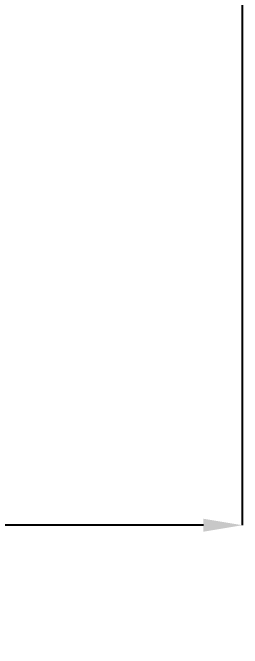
# Model space of a CAD drawing. Header units: inches. Extents: x 1.6 to 13.7, y 11.3 to 20.2.
# Drawn here: x 11.431 to 12.316, y 11.333 to 13.781 of the extents above; entities that cross this region are included whole.
import ezdxf

# ---------------------------------------------------------------- set-up
doc = ezdxf.new("R2010")
doc.units = ezdxf.units.IN
doc.header["$MEASUREMENT"] = 0
doc.header["$PDSIZE"] = -1
doc.layers.add('DIM', color=1, linetype='Continuous')
doc.styles.add('SLDTEXTSTYLE0', font='ARIAL.TTF', dxfattribs={"width": 0.7})
doc.dimstyles.new('SLDDIMSTYLE0', dxfattribs={"dimtxt": 0.15, "dimasz": 0.15, "dimexe": 0, "dimexo": 0.0625, "dimgap": 0.0375, "dimtad": 0, "dimtih": 1, "dimtoh": 1, "dimdec": 1, "dimlfac": 4, "dimrnd": 1e-09, "dimzin": 12, "dimdsep": 46, "dimtxsty": 'SLDTEXTSTYLE0', "dimsah": 1, "dimcen": 0.09, "dimadec": 0, "dimazin": 0, "dimtfac": 1, "dimtdec": 1, "dimtofl": 0, "dimtmove": 0, "dimatfit": 3, "dimfxl": 0, "dimtolj": 1, "dimtzin": 12, "dimarcsym": 0})

# ---------------------------------------------------------------- blocks, each defined once
blk = doc.blocks.new('*D11')
at = {"color": 0, "linetype": 'ByBlock', "lineweight": -2}
for p, q in [((8.1166, 14.8333), (8.1166, 11.8068)), ((12.3156, 14.8333), (12.3156, 11.8068)), ((8.2666, 11.8068), (9.6295, 11.8068)), ((12.1656, 11.8068), (10.8027, 11.8068))]:
    blk.add_line(p, q, dxfattribs=at)
at = {"color": 0, "linetype": 'ByBlock'}
for points in [[(8.1166, 11.8068), (8.2666, 11.7818), (8.2666, 11.8318)], [(12.3156, 11.8068), (12.1656, 11.7818), (12.1656, 11.8318)]]:
    blk.add_solid(points, dxfattribs=at)
at = {"layer": 'DEFPOINTS', "color": 0, "linetype": 'ByBlock'}
for p in [(8.1166, 14.8958), (12.3156, 14.8958)]:
    blk.add_point(p, dxfattribs=at)
at = {"color": 0, "linetype": 'ByBlock', "insert": (10.2161, 11.8068), "char_height": 0.15, "attachment_point": 5, "style": 'SLDTEXTSTYLE0'}
blk.add_mtext('16 13/16\\PSHAFT LENGTH', dxfattribs=at)

msp = doc.modelspace()

# ---------------------------------------------------------------- dimensions: what is measured, and where the dimension line sits
at = {"layer": 'DIM'}
dim = msp.add_linear_dim(base=(12.315566, 11.806808), p1=(8.116641, 14.895843), p2=(12.315566, 14.895843), text='<>\\PSHAFT LENGTH', dimstyle='SLDDIMSTYLE0', override={"dimdec": 4, "dimlunit": 5, "dimfrac": 2}, dxfattribs=at)
dim.commit()
dim.dimension.update_dxf_attribs({"geometry": '*D11', "text_midpoint": (10.216103, 11.806808)})

doc.saveas('drawing.dxf')
